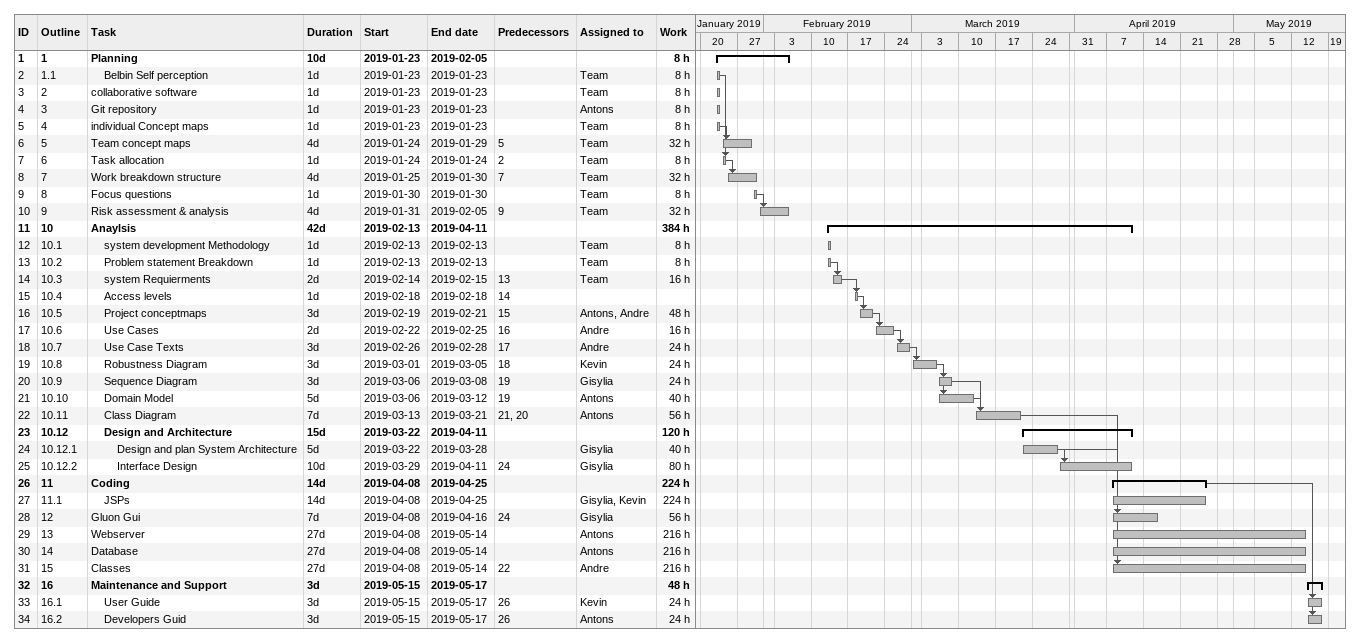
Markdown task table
| ID | WBS | Task | Duration | Start | Finish | Predecessors | Resources | Work (h) |
|---|---|---|---|---|---|---|---|---|
| 1 | 1 | **Planning** | 10d | 2019-01-23 | 2019-02-05 |  |  | 8 |
| 2 | 1.1 | Belbin Self perception | 1d | 2019-01-23 | 2019-01-23 |  | Team | 8 |
| 3 | 2 | collaborative software | 1d | 2019-01-23 | 2019-01-23 |  | Team | 8 |
| 4 | 3 | Git repository | 1d | 2019-01-23 | 2019-01-23 |  | Antons | 8 |
| 5 | 4 | individual Concept maps | 1d | 2019-01-23 | 2019-01-23 |  | Team | 8 |
| 6 | 5 | Team concept maps | 4d | 2019-01-24 | 2019-01-29 | 5 | Team | 32 |
| 7 | 6 | Task allocation | 1d | 2019-01-24 | 2019-01-24 | 2 | Team | 8 |
| 8 | 7 | Work breakdown structure | 4d | 2019-01-25 | 2019-01-30 | 7 | Team | 32 |
| 9 | 8 | Focus questions | 1d | 2019-01-30 | 2019-01-30 |  | Team | 8 |
| 10 | 9 | Risk assessment & analysis | 4d | 2019-01-31 | 2019-02-05 | 9 | Team | 32 |
| 11 | 10 | **Anaylsis** | 42d | 2019-02-13 | 2019-04-11 |  |  | 384 |
| 12 | 10.1 | system development Methodology | 1d | 2019-02-13 | 2019-02-13 |  | Team | 8 |
| 13 | 10.2 | Problem statement Breakdown | 1d | 2019-02-13 | 2019-02-13 |  | Team | 8 |
| 14 | 10.3 | system Requierments | 2d | 2019-02-14 | 2019-02-15 | 13 | Team | 16 |
| 15 | 10.4 | Access levels | 1d | 2019-02-18 | 2019-02-18 | 14 |  |  |
| 16 | 10.5 | Project conceptmaps | 3d | 2019-02-19 | 2019-02-21 | 15 | Antons, Andre | 48 |
| 17 | 10.6 | Use Cases | 2d | 2019-02-22 | 2019-02-25 | 16 | Andre | 16 |
| 18 | 10.7 | Use Case Texts | 3d | 2019-02-26 | 2019-02-28 | 17 | Andre | 24 |
| 19 | 10.8 | Robustness Diagram | 3d | 2019-03-01 | 2019-03-05 | 18 | Kevin | 24 |
| 20 | 10.9 | Sequence Diagram | 3d | 2019-03-06 | 2019-03-08 | 19 | Gisylia | 24 |
| 21 | 10.10 | Domain Model | 5d | 2019-03-06 | 2019-03-12 | 19 | Antons | 40 |
| 22 | 10.11 | Class Diagram | 7d | 2019-03-13 | 2019-03-21 | 21, 20 | Antons | 56 |
| 23 | 10.12 | **Design and Architecture** | 15d | 2019-03-22 | 2019-04-11 |  |  | 120 |
| 24 | 10.12.1 | Design and plan System Architecture | 5d | 2019-03-22 | 2019-03-28 |  | Gisylia | 40 |
| 25 | 10.12.2 | Interface Design | 10d | 2019-03-29 | 2019-04-11 | 24 | Gisylia | 80 |
| 26 | 11 | **Coding** | 14d | 2019-04-08 | 2019-04-25 |  |  | 224 |
| 27 | 11.1 | JSPs | 14d | 2019-04-08 | 2019-04-25 |  | Gisylia, Kevin | 224 |
| 28 | 12 | Gluon Gui | 7d | 2019-04-08 | 2019-04-16 | 24 | Gisylia | 56 |
| 29 | 13 | Webserver | 27d | 2019-04-08 | 2019-05-14 |  | Antons | 216 |
| 30 | 14 | Database | 27d | 2019-04-08 | 2019-05-14 |  | Antons | 216 |
| 31 | 15 | Classes | 27d | 2019-04-08 | 2019-05-14 | 22 | Andre | 216 |
| 32 | 16 | **Maintenance and Support** | 3d | 2019-05-15 | 2019-05-17 |  |  | 48 |
| 33 | 16.1 | User Guide | 3d | 2019-05-15 | 2019-05-17 | 26 | Kevin | 24 |
| 34 | 16.2 | Developers Guid | 3d | 2019-05-15 | 2019-05-17 | 26 | Antons | 24 |
